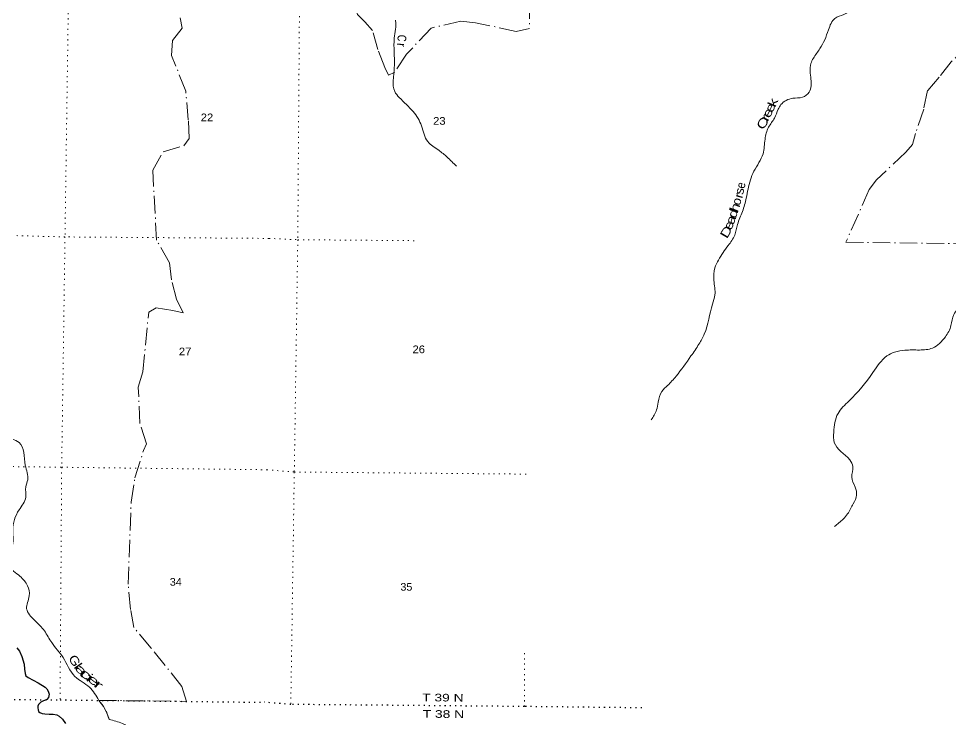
# Model space of a CAD drawing. Header units: feet. Extents: x -244583 to 4, y 367440 to 553773.
# Drawn here: x -218510 to -197193, y 485155 to 501180 of the extents above; entities that cross this region are included whole.
import ezdxf
from ezdxf.enums import TextEntityAlignment as Align

# ---------------------------------------------------------------- set-up
doc = ezdxf.new("R2010")
doc.units = ezdxf.units.FT
doc.header["$LTSCALE"] = 80
doc.linetypes.add('DOT_DASHED', pattern=[7.7, 5, -1.2, 0.3, -1.2])
doc.linetypes.add('DOTTED', pattern=[1.5, 0.3, -1.2])
for name, color, linetype, lineweight in [('29', 7, 'Continuous', 25), ('39', 7, 'Continuous', 13), ('44', 7, 'DOT_DASHED', 13), ('6', 7, 'DOTTED', 25), ('7', 7, 'DOTTED', 13)]:
    doc.layers.add(name, color=color, linetype=linetype, lineweight=lineweight)
doc.layers.add('41', color=7, linetype='Continuous')

msp = doc.modelspace()

# ---------------------------------------------------------------- linework, layer by layer
at = {"layer": '29'}
for points in [[(-218553.21, 486790.35), (-218490.93, 486715.46), (-218434.63, 486596.14), (-218387.36, 486413.79), (-218379.26, 486305.2), (-218362.6, 486202.19), (-218342.34, 486152.66), (-218294.24, 486115.27), (-218062.3, 485991.11), (-217902.68, 485888.67), (-217862.84, 485851.01), (-217831.69, 485802.22), (-217813.32, 485731.7), (-217829.08, 485652.91), (-217862.84, 485610.13), (-217959.72, 485574.2), (-218002.42, 485551.6), (-218033.64, 485519.07), (-218056.44, 485495.33), (-218069.28, 485457.08), (-218074.45, 485418.79), (-218067, 485372.05), (-218051.94, 485337.74), (-218021.77, 485310.42), (-217975.4, 485285.97), (-217911.26, 485277.79), (-217813.34, 485275.77)], [(-217813.34, 485275.77), (-217723.33, 485273.91), (-217636.77, 485255.94), (-217579.2, 485229.69), (-217507.16, 485162.15), (-217440.69, 485059.67)]]:
    msp.add_lwpolyline(points, dxfattribs=at)
at = {"layer": '39'}
for points in [[(-198339.72, 506424.5), (-198329.75, 506140.65), (-198212.65, 505804.12), (-198063.93, 505354.09), (-198061.82, 505046.44), (-198171.72, 504919.46), (-198204.72, 504812.34), (-198132.85, 504674.37), (-198040.9, 504516.07), (-198104.01, 504117.65), (-198273.89, 503768.31), (-198354.74, 503440.82), (-198457.47, 503168.07), (-198724.98, 502715.98), (-198804.88, 502540.27), (-198872.85, 502334.15), (-199015.48, 502142.56), (-199071.7, 501875.66), (-199252.88, 501657.94), (-199627.04, 501275.16), (-199833.68, 501187.09), (-199980.81, 500922.65), (-200177.45, 500494.51), (-200326.32, 500274.6), (-200383.67, 500151.42), (-200383.87, 499797.23), (-200422.1, 499499.89), (-200578.4, 499383.24), (-200798.78, 499360), (-201070.69, 499213.87), (-201131.72, 499109.21), (-201217.83, 498906.6), (-201350.47, 498696.74), (-201433, 498423.9), (-201479.54, 498090.17), (-201686.11, 497690.41), (-201822, 497284.24), (-201861.72, 497071.91), (-201950.48, 496770.76), (-202061.45, 496473.77), (-202127.62, 496231.21), (-202276.62, 495991.07), (-202498.92, 495660.2), (-202578.84, 495480.44), (-202602.86, 495195.18), (-202578.68, 494861.12), (-202634.55, 494650.89), (-202822.69, 493967.69), (-202945.36, 493737.54), (-203126.89, 493465.17), (-203469.21, 493003.31), (-203662.48, 492791.71), (-203794.67, 492654.71), (-203877, 492412.23), (-203914.51, 492230.25), (-204035.12, 492006.17)], [(-209887.64, 501148.94), (-209885.69, 501137.68), (-209914.47, 500735.05), (-209912.34, 500107.61), (-209938.68, 499773.79), (-209905.96, 499514.57), (-209801.76, 499376.44), (-209482.53, 499053.12), (-209290.62, 498726.35), (-209151.42, 498369.47), (-208898.1, 498169.92), (-208709.15, 498015.21), (-208494.26, 497807.74)], [(-199841.82, 489567.63), (-199644.78, 489736.71), (-199545.04, 489853.63), (-199414.27, 490087.78), (-199338.28, 490283.74), (-199371.49, 490466.06), (-199448.85, 490695.13), (-199423.1, 490935.86), (-199494.88, 491088), (-199847.97, 491488.39), (-199860.67, 491719.18), (-199763.01, 492149.82), (-199510.67, 492438.05), (-198965.12, 493087.17), (-198643.51, 493468.17), (-198467.19, 493554.36), (-198234.57, 493597.78), (-197901.17, 493602.27), (-197601.87, 493645.37), (-197307.28, 493905.07), (-197178.4, 494159.47), (-197116.2, 494412.17), (-196926.75, 494660.22), (-196812.29, 494870.16), (-196710.46, 494999.21), (-196523.76, 495129.88), (-196192.44, 495446.07), (-195982.44, 495426.86), (-195737.55, 495492.48), (-195585.25, 495615.22), (-195417.43, 495634.66), (-195126.98, 495556.37), (-194892.69, 495543.12), (-194355.79, 495779.39), (-193753.07, 495879.75), (-193266.84, 496091.98), (-192971.77, 496104.75), (-192677.33, 496018.35), (-192441.34, 495954.48), (-192198.26, 496054.53), (-191995.92, 496102.14), (-191587.62, 496128.54), (-191401.57, 496155.99), (-191201.27, 496187.5)], [(-219039.56, 491802.34), (-218658.46, 491567.92), (-218499.08, 491486.25), (-218357.93, 490967.75), (-218302.88, 490631.71), (-218346.08, 490474.14), (-218345.18, 490235.45), (-218500.22, 489944.9), (-218645.93, 489488.44), (-218636.57, 489328.6), (-218651.63, 489134.48), (-218756.11, 488845.72), (-218732.61, 488681.76), (-218481.02, 488427.72), (-218304.09, 488208.43), (-218266.73, 487981.7), (-218326.76, 487684.64), (-218145.97, 487426.89), (-217920.64, 487179.04), (-217754.06, 486909.22), (-217492.76, 486570.18), (-217221.79, 486136.03), (-216889.27, 485889.7), (-216673.42, 485589.37)], [(-216673.42, 485589.37), (-216537.69, 485396.5), (-216439.73, 485155.33)], [(-216439.73, 485155.33), (-216136.85, 485058.82), (-215878.67, 484916.01), (-215525.79, 484701.95), (-215359.31, 484409.88), (-215253.7, 484073.6), (-215013.96, 483880.3), (-214266.94, 483623.92), (-213742.12, 483419.16), (-213346.91, 483174.55), (-213111.41, 482940.82), (-212916.24, 482729.53)]]:
    msp.add_spline(points, degree=3, dxfattribs=at)
at = {"layer": '44'}
for points in [[(-206716.09, 506501.24), (-206824.44, 500953.43), (-207123.84, 500888.34), (-208055.76, 501087.94), (-208392.88, 501122.24), (-209072.66, 500966.2), (-209634.22, 500366.22), (-209919.82, 499948.86), (-210051.54, 499886.87), (-210133.17, 500065.45), (-210290.03, 500471.15), (-210416.36, 500911.09), (-210588.75, 501110.42), (-210759.34, 501277.36), (-210816.58, 501476.05), (-212085.18, 501475.16), (-212422.05, 501847.47), (-212504.66, 501846.51), (-212728.41, 501705.45)], [(-196596.99, 506408.85), (-196050.77, 504972.33), (-195897.7, 504370.35), (-195809.19, 503634.88), (-195846.67, 502743.41), (-196098.27, 501874.09), (-196546.32, 500935.54), (-196698.75, 500632.87), (-197175.21, 500191.86), (-197446.43, 499844.05), (-197712.51, 499534.47), (-197803.49, 499112.97), (-197993.69, 498550.87), (-198061.64, 498298.34), (-198214.4, 498126.94), (-198884.79, 497491.44), (-199048.98, 497273.92), (-199583.72, 496065.19), (-182782.36, 495876.07), (-182637.06, 506289.01)], [(-216673.42, 485589.37), (-214668.36, 485567.01), (-214772.81, 485908.51), (-215487.15, 486794.69), (-215875.54, 487253.22), (-215950.86, 487668.63), (-216004.57, 488245.71), (-215938.01, 490120.7), (-215850.34, 490678.38), (-215654.93, 491301.91), (-215582.83, 491457.09), (-215734.59, 491919.68), (-215773.99, 492751.57), (-215669.9, 493100.71), (-215534.85, 494471.33), (-215366.21, 494565), (-214978.48, 494503.03), (-214744.33, 494454.51), (-214899.44, 494761.34), (-215014.97, 495203.39), (-215062.17, 495596.3), (-215353.01, 496110.65), (-215442.47, 497711.81), (-215206.31, 498134.69), (-214731.93, 498274.32), (-214607.16, 498441.19), (-214627.81, 498864.22), (-214686.9, 499522.28), (-215009.53, 500340.39), (-214992.44, 500684.2), (-214771.66, 500963.56), (-214812.08, 501202.65)], [(-216438.39, 485152.15), (-216501.74, 485319.54), (-216568.44, 485446.7), (-216673.42, 485589.37)]]:
    msp.add_lwpolyline(points, dxfattribs=at)
at = {"layer": '6'}
for points in [[(-243295.05, 485842.76), (-238834.99, 485819.6), (-233601.46, 485756.36), (-228228.62, 485718.81), (-222934.71, 485667.47), (-217562, 485599.58), (-212884.02, 485545.29)], [(-204254.2, 485417.23), (-206939.17, 485448.19), (-212282.94, 485495.83), (-212884.02, 485545.29)]]:
    msp.add_lwpolyline(points, dxfattribs=at)
at = {"layer": '7'}
msp.add_line((-206935.56, 486670.64), (-206939.17, 485448.19), dxfattribs=at)
for points in [[(-217354.64, 506603.37), (-217372.19, 501548.3), (-217449.82, 496188.3), (-217525, 490921.34), (-217562, 485599.58)], [(-212071.94, 504567.92), (-212085.18, 501475.16), (-212123.41, 496124.86), (-212203.16, 490812.37), (-212282.94, 485495.83)], [(-212781.86, 496154.42), (-217449.82, 496188.3), (-222795.9, 496328.88), (-228128.31, 496364.22), (-233418.3, 496389.24), (-238714.18, 496452.73), (-243177.21, 496550.34)], [(-212781.86, 496154.42), (-212123.41, 496124.86), (-209408.08, 496101.85)], [(-243235.87, 491220.15), (-238757.39, 491147.97), (-233495.81, 491055.54), (-228185.62, 491024.35), (-222843.12, 490984.92), (-217525, 490921.34), (-212832.81, 490863)], [(-212832.81, 490863), (-212203.16, 490812.37), (-206833.14, 490762.58)]]:
    msp.add_lwpolyline(points, dxfattribs=at)

# ---------------------------------------------------------------- texts
at = {"layer": '41'}
for s, rotation, width, p in [('C', 266.277, 0.8, (-209840.27, 500740.22)), ('k', 68, 1.4, (-201161.32, 499225.12)), ('e', 62.8, 1.4, (-201284.98, 498980.43)), ('e', 65.281, 1.35, (-201224.61, 499104.09)), ('C', 57.506, 1.4, (-201406.04, 498732.35)), ('r', 61.316, 1.6, (-201343.29, 498869.26)), ('e', 79.57, 0.95, (-201889.19, 497351.07)), ('r', 74.605, 1.2, (-201943.18, 497108.39)), ('s', 79.239, 1.15, (-201921.3, 497217.91)), ('h', 69.735, 1.3, (-202028.42, 496829.25)), ('o', 72.551, 1.1, (-201987.16, 496972.42)), ('d', 69.288, 1.4, (-202074.22, 496689.54)), ('e', 65.631, 1.3, (-202173.55, 496410.81)), ('a', 69.608, 1.3, (-202121.85, 496545.48)), ('D', 59.694, 1.45, (-202236.17, 496254.05)), ('G', 299.986, 1.25, (-217315.25, 486446.75)), ('l', 305.208, 1.4, (-217234.02, 486319.16)), ('a', 309.717, 1.9, (-217151.93, 486218.46)), ('c', 321.872, 1.95, (-217035.24, 486108.83)), ('i', 323.032, 1.55, (-216945.52, 486026.58)), ('e', 323.662, 1.7, (-216854.73, 485971.82)), ('r', 320.705, 2, (-216742.7, 485871.01))]:
    msp.add_text(s, height=200, rotation=rotation, dxfattribs=dict(at, width=width)).set_placement(p, align=Align.CENTER)
msp.add_text('r', height=200, rotation=268.369, dxfattribs=at).set_placement((-209850.68, 500580.69), align=Align.CENTER)
at = {"layer": '6', "width": 1.35}
for s, p in [('T 39 N', (-209278.35, 485569.05)), ('T 38 N', (-209266.13, 485193.6))]:
    msp.add_text(s, height=175, rotation=359.489, dxfattribs=at).set_placement(p)
at = {"layer": '7'}
for s, width, p in [('22', 1.1, (-214344.49, 498835.01)), ('23', 1.1, (-209027.81, 498753.54)), ('27', 1.1, (-214843.74, 493482)), ('26', 1.1, (-209498.95, 493529.84)), ('34', 1.05, (-215051.03, 488211.42)), ('35', 1.05, (-209775.67, 488098.09))]:
    msp.add_text(s, height=175, dxfattribs=dict(at, width=width)).set_placement(p)

doc.saveas('drawing.dxf')
